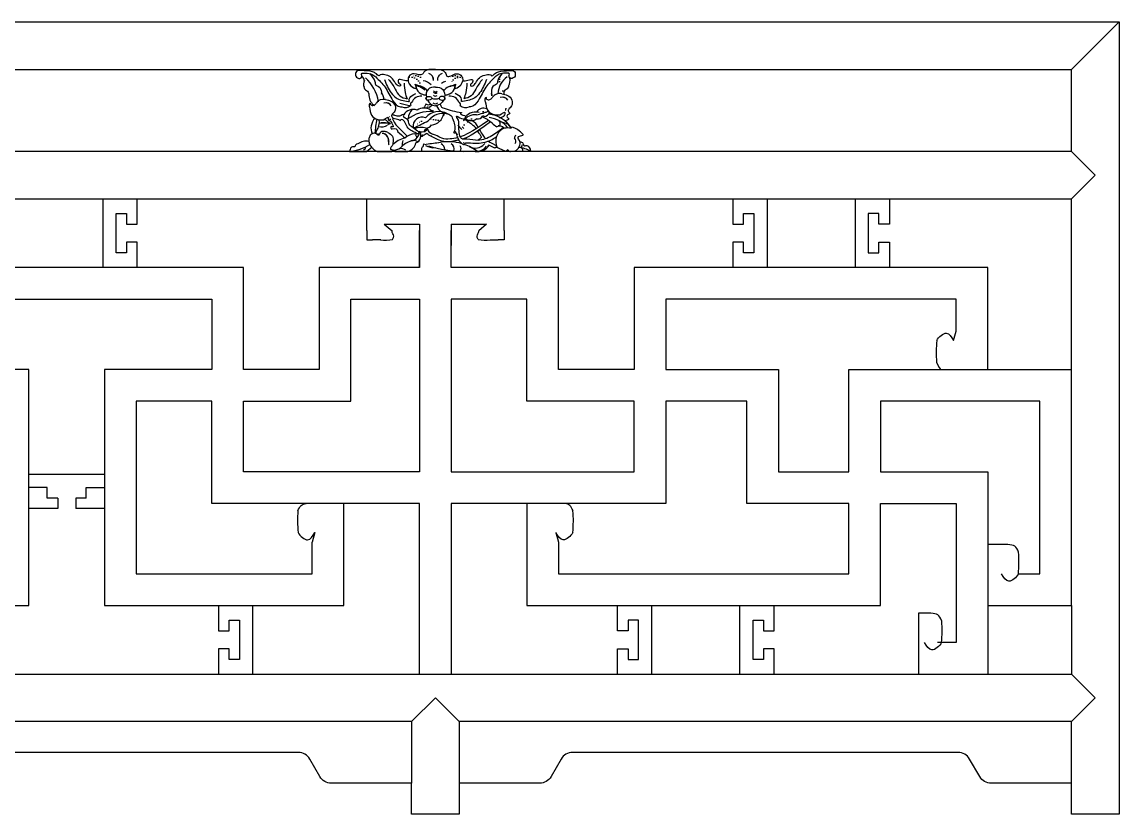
# Model space of a CAD drawing. Extents: x 288 to 2688, y 5652 to 6552.
# Drawn here: x 1441 to 2688, y 5652 to 6552 of the extents above; entities that cross this region are included whole.
import ezdxf

# ---------------------------------------------------------------- set-up
doc = ezdxf.new("R2010")
doc.units = 0
doc.header["$LTSCALE"] = 0.85
doc.header["$MEASUREMENT"] = 0
doc.linetypes.add('DOT2', pattern=[3.175, 0, -3.175])
for name, color, linetype in [('3', 3, 'CONTINUOUS'), ('4', 4, 'CONTINUOUS'), ('7', 7, 'CONTINUOUS')]:
    doc.layers.add(name, color=color, linetype=linetype)

msp = doc.modelspace()

# ---------------------------------------------------------------- linework, layer by layer
at = {"layer": '3'}
for p, q in [((1889.1, 6479.9), (1888.4, 6481.5)), ((1933.6, 6479.9), (1934.2, 6481.5)), ((1941.3, 6430), (1936.9, 6435.1)), ((1943.7, 6431.3), (1941.7, 6433.3)), ((1961.3, 6429.7), (1959, 6428.1)), ((1839.1, 6409.7), (1833.3, 6405.3)), ((1813.8, 6405.3), (1833.3, 6405.3)), ((1845.1, 6405.3), (1861.2, 6405.3)), ((1861.2, 6405.3), (1861.6, 6405.3)), ((1865, 6405.3), (1862.8, 6406.5)), ((1865, 6405.3), (1862.8, 6406.5)), ((1865, 6405.3), (1880.1, 6405.3)), ((1956.5, 6405.3), (1896.3, 6405.3)), ((2019.5, 6405.3), (1995.6, 6405.3)), ((1533.3, 6351.3), (1533.3, 6273.3)), ((1833.3, 6315.3), (1833.3, 6351.3)), ((1989.3, 6315.3), (1989.3, 6351.3)), ((2288.3, 6351.3), (2288.3, 6273.3)), ((2388.3, 6351.3), (2388.3, 6273.3)), ((1853.2, 6322.5), (1862, 6315.1)), ((1929.3, 6322.7), (1969.4, 6322.5)), ((1969.4, 6322.5), (1960.7, 6315.1)), ((2273.3, 6334.5), (2273.3, 6334.5)), ((1833.3, 6315.3), (1833.3, 6304.9)), ((1893.3, 6273.3), (1893.3, 6315.3)), ((1929.3, 6273.3), (1929.3, 6315.3)), ((1989.3, 6315.3), (1989.3, 6304.9)), ((1833.3, 6304.9), (1839.9, 6304.9)), ((1989.3, 6304.9), (1982.8, 6304.9)), ((1548.3, 6290.1), (1548.3, 6290.1)), ((2273.3, 6290.1), (2273.3, 6290.1)), ((2403.3, 6290.1), (2403.3, 6290.1)), ((2500.3, 6190.4), (2503.3, 6200.8)), ((2634.3, 5889.3), (2634.3, 6157.3)), ((1571.3, 6121.3), (1571.3, 5925.3)), ((1657.3, 6121.3), (1571.3, 6121.3)), ((1657.3, 6005.3), (1657.3, 6121.3)), ((2265.3, 6121.3), (2173.3, 6121.3)), ((2173.3, 6121.3), (2173.3, 6005.3)), ((2265.3, 6005.3), (2265.3, 6121.3)), ((1535.3, 6038.3), (1449.3, 6038.3)), ((1893.3, 6041.3), (1885.3, 6041.3)), ((1470.1, 6023.3), (1449.3, 6023.3)), ((1470.1, 6011.3), (1470.1, 6023.3)), ((1470.1, 6023.3), (1470.1, 6023.3)), ((1514.5, 6023.3), (1535.3, 6023.3)), ((1514.5, 6011.3), (1514.5, 6023.3)), ((1514.5, 6023.3), (1514.5, 6023.3)), ((1482.1, 6011.3), (1470.1, 6011.3)), ((1482.1, 6011.3), (1482.1, 5999.3)), ((1502.5, 6011.3), (1502.5, 5999.3)), ((1514.5, 6011.3), (1502.5, 6011.3)), ((1482.1, 5999.3), (1449.3, 5999.3)), ((1535.3, 5999.3), (1502.5, 5999.3)), ((1675.3, 6005.3), (1657.3, 6005.3)), ((1885.3, 6005.3), (1675.3, 6005.3)), ((1893.3, 6005.3), (1885.3, 6005.3)), ((1893.3, 5925.1), (1893.3, 6005.3)), ((2155.3, 6005.3), (1929.3, 6005.3)), ((1929.3, 6005.3), (1929.3, 5925.1)), ((2173.3, 6005.3), (2155.3, 6005.3)), ((2301.3, 6005.3), (2265.3, 6005.3)), ((2381.3, 6005.3), (2265.3, 6005.3)), ((2381.3, 5925.3), (2381.3, 6005.3)), ((1774.4, 5972.3), (1771.3, 5961.3)), ((1771.3, 5925.3), (1771.3, 5961.3)), ((2048.2, 5972.3), (2051.3, 5961.3)), ((2051.3, 5961.3), (2051.3, 5925.3)), ((1571.3, 5925.3), (1771.3, 5925.3)), ((1893.3, 5889.1), (1893.3, 5925.1)), ((1929.3, 5925.1), (1929.3, 5889.1)), ((2051.3, 5925.3), (2381.3, 5925.3)), ((1703.8, 5811.3), (1703.8, 5889.3)), ((1893.3, 5811.3), (1893.3, 5889.1)), ((1929.3, 5889.1), (1929.3, 5811.3)), ((2157.3, 5811.3), (2157.3, 5889.3)), ((2257.3, 5811.3), (2257.3, 5889.3)), ((2460.3, 5880.5), (2460.3, 5811.3)), ((1688.8, 5872.5), (1688.8, 5872.5)), ((2142.3, 5828.1), (2142.3, 5828.1))]:
    msp.add_line(p, q, dxfattribs=at)
for points in [[(1911.3, 6478.1, 0.583628), (1901.2, 6466.8, 0.66986), (1902.3, 6463.5, 0.261967), (1911.3, 6456.9, -5.445473)], [(1911.3, 6478.1, -0.583628), (1921.5, 6466.8, -0.66986), (1920.4, 6463.5, -0.261967), (1911.3, 6456.9, 5.445473)]]:
    msp.add_lwpolyline(points, format="xyb", dxfattribs=at)
for points in [[(1906, 6459), (1903.4, 6457.6), (1900.5, 6458.9), (1898.7, 6456), (1897.9, 6454.3)], [(1901.1, 6454.1), (1901.1, 6454.1), (1902.6, 6455.9), (1904.5, 6455.5), (1907.7, 6458)], [(1860.3, 6439.4), (1861.7, 6437.3), (1863, 6435.1), (1863.3, 6433.7), (1863.3, 6433.2), (1862.5, 6433.2), (1861.7, 6433.5), (1860.6, 6433.2), (1860.6, 6432.1), (1860.9, 6431.3), (1861.1, 6430.7), (1862.2, 6430.7), (1865.2, 6431.3), (1866.6, 6430.7), (1867.7, 6429.6), (1868.7, 6427.5), (1870.6, 6425.8), (1872.8, 6423.9), (1874.2, 6422.6), (1876.4, 6420.4)], [(1862.7, 6442.2), (1864.4, 6438.3), (1866.3, 6435.4), (1867.9, 6434), (1874.2, 6427.5), (1879.2, 6422.5)], [(1896.6, 6423.6), (1896.1, 6423.6), (1896.1, 6423.4), (1895.7, 6423.4), (1895.7, 6423.2), (1895.7, 6423.1)], [(1899.8, 6428.3), (1899.8, 6427.8), (1898.9, 6427.8), (1898.9, 6427.2)], [(1906.7, 6423.1), (1907.1, 6423.1), (1907.1, 6423)], [(1909, 6424.3), (1908.9, 6424.3), (1908.7, 6424.3), (1908.5, 6424.3)], [(1993.7, 6407.2), (1991.4, 6405.3), (1980.2, 6410.1), (1978.9, 6408.8), (1972.2, 6412.3)], [(1572.3, 6273.3), (1572.3, 6302.1), (1560.3, 6302.1), (1560.3, 6290.1), (1548.3, 6290.1), (1548.3, 6334.5), (1548.3, 6334.5), (1560.3, 6334.5), (1560.3, 6322.5), (1572.3, 6322.5), (1572.3, 6351.3)], [(2249.3, 6351.3), (2249.3, 6322.5), (2261.3, 6322.5), (2261.3, 6334.5), (2273.3, 6334.5), (2273.3, 6290.1), (2261.3, 6290.1), (2261.3, 6302.1), (2249.3, 6302.1), (2249.3, 6273.3)], [(2427.3, 6351.3), (2427.3, 6322.5), (2415.3, 6322.5), (2415.3, 6334.5), (2403.3, 6334.5), (2403.3, 6334.5), (2403.3, 6290.1), (2415.3, 6290.1), (2415.3, 6302.1), (2427.3, 6302.1), (2427.3, 6273.3)], [(1853.2, 6322.5), (1893.3, 6322.7), (1893.3, 6273.3), (1779.3, 6273.3), (1779.3, 6157.3), (1693.3, 6157.3), (1693.3, 6273.3), (1675.3, 6273.3), (1291.3, 6273.3), (1291.3, 6157.3), (1205.3, 6157.3), (1205.3, 6237.3), (1205.3, 6273.3), (1083.3, 6273.3), (1083.4, 6322.7)], [(2539.3, 6157.3), (2539.3, 6273.3), (2503.3, 6273.3), (2137.3, 6273.3), (2137.3, 6157.3), (2051.3, 6157.3), (2051.3, 6237.3), (2051.3, 6273.3), (1929.3, 6273.3), (1929.4, 6322.7)], [(1169.3, 6005.3), (1169.3, 5925.3), (1169.3, 5889.3), (1431.3, 5889.3), (1449.3, 5889.3), (1449.3, 6121.3), (1449.3, 6157.3), (1327.3, 6157.3), (1327.3, 6237.3), (1657.3, 6237.3), (1657.3, 6157.3), (1535.3, 6157.3), (1535.3, 5889.3), (1553.3, 5889.3), (1807.3, 5889.3), (1807.3, 5925.3), (1807.3, 6005.3)], [(1885.3, 6041.3), (1693.3, 6041.3), (1693.3, 6121.3), (1797.3, 6121.3), (1815.3, 6121.3), (1815.3, 6237.3), (1893.3, 6237.3), (1893.3, 6041.3)], [(2503.3, 6200.8), (2503.3, 6237.3), (2173.3, 6237.3), (2173.3, 6157.3), (2283.3, 6157.3), (2301.3, 6157.3), (2301.3, 6121.3), (2301.3, 6041.3), (2381.3, 6041.3), (2381.3, 6121.3), (2381.3, 6157.3), (2598.3, 6157.3), (2634.3, 6157.3)], [(2574, 5925.3), (2598.3, 5925.3), (2598.3, 6121.3), (2417.3, 6121.3), (2417.3, 6041.3), (2503.3, 6041.3), (2539.3, 6041.3), (2539.3, 5811.3)], [(2015.3, 6005.3), (2015.3, 5889.3), (2399.3, 5889.3), (2417.3, 5889.3), (2417.3, 6005.3), (2503.3, 6005.3), (2503.3, 5847.3), (2481.8, 5847.3)], [(1664.8, 5889.3), (1664.8, 5860.5), (1676.8, 5860.5), (1676.8, 5872.5), (1688.8, 5872.5), (1688.8, 5828.1), (1676.8, 5828.1), (1676.8, 5840.1), (1664.8, 5840.1), (1664.8, 5811.3)], [(2118.3, 5811.3), (2118.3, 5840.1), (2130.3, 5840.1), (2130.3, 5828.1), (2142.3, 5828.1), (2142.3, 5872.5), (2142.3, 5872.5), (2130.3, 5872.5), (2130.3, 5860.5), (2118.3, 5860.5), (2118.3, 5889.3)], [(2296.3, 5811.3), (2296.3, 5840.1), (2284.3, 5840.1), (2284.3, 5828.1), (2272.3, 5828.1), (2272.3, 5828.1), (2272.3, 5872.5), (2272.3, 5872.5), (2284.3, 5872.5), (2284.3, 5860.5), (2296.3, 5860.5), (2296.3, 5889.3)], [(2539.3, 5889.3), (2598.3, 5889.3), (2634.3, 5889.3)]]:
    msp.add_lwpolyline(points, dxfattribs=at)
msp.add_lwpolyline([(2015.3, 6237.3), (1929.3, 6237.3), (1929.3, 6041.3), (2137.3, 6041.3), (2137.3, 6121.3), (2015.3, 6121.3)], close=True, dxfattribs=at)
for centre, radius, start, end in [((1824.6, 6485.6), 5.89, 2.8119, 57.3108), ((1838.6, 6481.7), 9.1, 152.7659, 201.469), ((1799.8, 6453.9), 47.4, 9.5097, 47.5258), ((1891.3, 6487.9), 11.4, 193.4914, 262.1713), ((1896.4, 6471.7), 13.6, 41.7923, 86.3734), ((1901.9, 6486.6), 7.21, 352.7252, 74.714), ((1901.9, 6486.6), 7.21, 0, 44.6097), ((1920.8, 6486.6), 7.21, 105.286, 187.2748), ((1920.8, 6486.6), 7.21, 135.3903, 180), ((1926.3, 6471.7), 13.6, 104.9906, 126.9662), ((1931.3, 6487.9), 11.4, 277.8287, 346.5086), ((2008.6, 6469), 26.3, 127.2437, 176.2001), ((1979.4, 6486.7), 16.7, 334.1017, 7.0508), ((1822.6, 6457.6), 31.1, 11.7147, 28.2926), ((1891.3, 6487.9), 11.4, 216.7578, 255.4907), ((1860, 6472), 30, 10.6781, 18.5086), ((1900.1, 6503.4), 24.8, 241.8493, 259.1761), ((1900, 6480.4), 10.9, 182.8138, 274.0186), ((1890.4, 6465.3), 14.6, 37.5057, 95.2067), ((1900, 6480.4), 10.9, 191.8064, 259.4816), ((1890.3, 6467.2), 11.7, 40.9376, 85.0129), ((1911.3, 6475.3), 2.42, 211.9741, 319.2383), ((1911.3, 6473.7), 2.42, 211.9741, 319.2383), ((1932.2, 6465.3), 14.6, 84.7933, 142.4943), ((1922.7, 6480.4), 10.9, 265.9814, 357.1862), ((1922.7, 6480.4), 10.9, 280.5184, 348.1936), ((1922.5, 6503.4), 24.8, 280.8239, 298.1507), ((1962.7, 6472), 30, 161.4914, 169.3219), ((1931.3, 6487.9), 11.4, 284.5093, 323.2422), ((1851, 6469.6), 15.4, 183.574, 235.0931), ((1840.1, 6461.5), 3.99, 234.7866, 338.5769), ((1852.6, 6453.4), 11, 79.7185, 142.7222), ((1854.9, 6453.4), 7.03, 30.0089, 107.6461), ((1854.9, 6453.4), 7.03, 47.1843, 82.6901), ((1888.9, 6515), 57.8, 251.7641, 264.2676), ((1884.9, 6458.7), 2.07, 104.4702, 214.2113), ((1894.8, 6456.7), 11.3, 83.9898, 158.9254), ((1894.8, 6456.7), 11.3, 83.9898, 158.9254), ((1910.6, 6473.2), 8.24, 245.0588, 275.0665), ((1911.3, 6463.2), 3.88, 223.9496, 311.813), ((1911.3, 6470.5), 2.42, 211.9741, 319.2383), ((1912.1, 6473.2), 8.24, 264.9335, 294.9412), ((1927.8, 6456.7), 11.3, 21.0746, 96.0102), ((1937.8, 6458.7), 2.07, 325.7887, 75.5298), ((1971.9, 6468), 4.15, 234.7866, 338.5769), ((1984.8, 6459.6), 11.4, 79.7185, 142.7222), ((1987.2, 6459.6), 7.33, 30.0089, 107.6461), ((1987.2, 6459.6), 7.33, 47.1843, 82.6901), ((1876.7, 6464.5), 9.5, 247.4713, 312.5704), ((1886.4, 6439.5), 13.4, 71.7925, 146.5258), ((1906.7, 6404.3), 46.4, 87.4265, 126.338), ((1895.3, 6442.4), 14.8, 134.6378, 178.8454), ((1898.4, 6438.5), 15.8, 60.376, 119.624), ((1915.1, 6430.9), 19.6, 59.2375, 139.9266), ((1920.1, 6426.7), 21.6, 76.7055, 141.8239), ((1913.9, 6461.6), 12.1, 230.6321, 244.8743), ((1909.9, 6459.2), 7.98, 246.6725, 262.0708), ((1905.1, 6451), 15.9, 276.8408, 349.4423), ((1909.9, 6459.6), 8.4, 250.0752, 261.8824), ((1908.6, 6451.3), 0.488, 261.0558, 310.0474), ((1908.7, 6451), 0.24, 330.0757, 86.1223), ((1908.6, 6451), 0.358, 295.0951, 62.7202), ((1923.2, 6445.6), 2.84, 47.3492, 176.3336), ((1945.9, 6464.5), 9.5, 227.4296, 292.5287), ((1956.5, 6436.3), 13.7, 83.7989, 164.488), ((1966, 6444.9), 9.46, 66.8308, 148.2225), ((1957.8, 6440.9), 8.98, 69.7677, 89.326), ((1917.8, 6596.6), 155.2, 285.0446, 290.1893), ((1966.5, 6451.8), 6.76, 272.525, 340.0351), ((1979.3, 6457.6), 10.4, 202.5326, 254.19), ((1968.3, 6413.1), 34.6, 32.1059, 84.2886), ((1991.6, 6452.7), 0.812, 147.1847, 238.8326), ((1991.8, 6452.9), 0.917, 62.916, 167.0688), ((1854, 6431.5), 16, 135.2524, 203.4369), ((1961.8, 6417.3), 119.6, 168.1474, 175.8764), ((1831, 6438.5), 16.6, 324.0045, 9.2242), ((1850.5, 6443.7), 10.8, 249.9577, 306.965), ((1853.4, 6413.9), 23.6, 73.667, 104.5387), ((1850.9, 6402.7), 35.1, 74.9226, 92.9214), ((1851.4, 6433.7), 7.71, 33.0968, 81.3847), ((1860.1, 6432.8), 3.75, 84.9704, 143.8683), ((1857.2, 6433.6), 4.32, 43.212, 81.8928), ((1896.4, 6433.6), 10.6, 69.5793, 187.6316), ((1796.7, 6634.6), 221.7, 293.8562, 298.6809), ((1899.9, 6440.1), 8.53, 274.9198, 325.5348), ((1956, 6431.7), 15.1, 81.9016, 147.0201), ((1945.2, 6439.8), 1.99, 47.392, 176.3763), ((1951.8, 6451.3), 11.1, 234.2832, 306.8847), ((1947, 6427.7), 13.7, 20.5005, 63.4503), ((1950.3, 6427.8), 8.01, 24.2497, 66.9988), ((1959.7, 6448.2), 5.97, 258.1908, 331.0079), ((1947.1, 6406.6), 41.8, 46.9527, 65.4916), ((1965, 6439.1), 6.25, 73.1423, 90.6154), ((1969.2, 6412.7), 31.1, 38.0307, 83.9323), ((2017.9, 6488.4), 66.4, 230.5163, 236.1962), ((1976.4, 6435.5), 8.63, 358.7772, 29.9144), ((1986.5, 6423.4), 14.5, 63.3038, 86.0164), ((1964.9, 6410), 39.2, 35.0979, 49.8355), ((1853.3, 6423.5), 10.3, 149.6218, 167.8678), ((1846.2, 6432), 7.01, 253.0917, 284.5869), ((1851.3, 6419.4), 6.15, 52.0657, 94.1157), ((1851.3, 6419.4), 6.15, 33.6539, 94.1157), ((1849.9, 6417.5), 8.25, 353.8788, 62.8254), ((1851.2, 6417.9), 7.19, 349.2979, 44.8213), ((1889.1, 6405.9), 19.3, 93.7837, 131.2856), ((1882.4, 6428), 10.9, 277.879, 1.6222), ((1895, 6412), 20.4, 73.8682, 111.4934), ((1889.1, 6429.3), 4.31, 252.9061, 346.2919), ((1886, 6420.7), 4.05, 353.121, 50.6621), ((1886, 6423.2), 8.81, 289.2721, 34.8103), ((1886, 6423.2), 8.81, 355.0573, 26.0351), ((1900, 6428.9), 0.318, 55.6035, 209.3538), ((1900.8, 6430.1), 1.08, 237.3055, 13.8141), ((1933.9, 6426.1), 1.32, 31.1809, 129.9152), ((1935.3, 6425.8), 0.366, 307.4623, 61.3449), ((1937.1, 6424.7), 1.3, 180.6939, 211.2307), ((1995.7, 6416.9), 15.9, 112.6362, 207.602), ((1984.2, 6427.1), 6.97, 39.6887, 117.6754), ((1982.7, 6424.6), 9.74, 65.9821, 90), ((1993.7, 6410.7), 21.2, 79.3219, 101.0518), ((1996.4, 6417.9), 14.7, 44.6417, 87.5832), ((2004.2, 6420.9), 2.99, 123.5695, 194.0649), ((1810.7, 6451.1), 45.9, 273.8618, 304.3038), ((1832.8, 6401.2), 15.7, 79.794, 127.5391), ((1826.6, 6411.8), 5.92, 297.9155, 348.9257), ((1863.8, 6414.7), 5.99, 161.3677, 194.7443), ((1864.1, 6414.6), 6.09, 161.5951, 198.4049), ((1882.4, 6393.1), 27.9, 102.5174, 134.6303), ((1892.1, 6391), 27.4, 107.4776, 138.0632), ((1834.9, 6421.4), 39.8, 344.9043, 354.6109), ((1877.6, 6416.5), 11.4, 282.5438, 352.1519), ((1886.6, 6408), 9.53, 59.6702, 106.6961), ((1899.6, 6407.6), 4.05, 120.4775, 214.7018), ((1899.8, 6412.1), 2.47, 141.4921, 204.2421), ((1901.6, 6425.7), 12.6, 252.9823, 266.7904), ((1909.7, 6428.7), 19.3, 239.291, 274.9271), ((2626.7, 851.7), 5608.6, 97.2692, 97.4358), ((1946.1, 6551.2), 146, 253.0687, 268.8754), ((1926.3, 6361.7), 54.5, 73.6844, 102.2119), ((1914, 6406.8), 7.92, 3.864, 60.588), ((1926.5, 6408.2), 6.06, 337.1937, 63.8691), ((1937.1, 6437.5), 15.6, 266.6929, 270.5178), ((1951.9, 6426.4), 16.3, 199.3947, 212.1536), ((1935.7, 6408.5), 4.88, 323.0471, 39.4466), ((1947.7, 6422.4), 10.5, 224.4231, 244.6858), ((1943.7, 6413.9), 1.13, 73.0857, 134.9567), ((1940.1, 6417.7), 6.21, 308.8744, 329.8915), ((1926.3, 6361.7), 54.5, 52.8636, 70.6677), ((1956.5, 6423.2), 14.2, 241.997, 317.8825), ((1959.5, 6419.7), 14.7, 258.3532, 329.7535), ((1958, 6419.2), 13.9, 273.3439, 325.4229), ((1958.9, 6421), 15.9, 271.1816, 327.0311), ((1965.8, 6414.8), 1.64, 318.6722, 31.2853), ((1998.4, 6416.9), 4.38, 321.2759, 48.5893), ((2002.8, 6377.9), 32.1, 58.7574, 83.9144), ((2006.1, 6412.8), 3.76, 299.6759, 1.0388), ((1861.4, 6406.7), 1.38, 261.2554, 351.8474), ((1863.4, 6421.6), 14.9, 267.8046, 304.1159), ((1871, 6397.4), 11.3, 53.8621, 92.0441), ((1996.2, 6407.7), 2.48, 187.2324, 283.8002), ((2005, 6405.9), 5.66, 353.558, 35.5127), ((1854.6, 6337.8), 33.5, 260.4068, 283.9674), ((1968.1, 6337.8), 33.5, 256.0326, 279.5932), ((2620.2, 6176.9), 139.7, 174.5221, 184.5333), ((1894.3, 5985.7), 139.7, 175.4667, 185.4779), ((1928.4, 5985.7), 139.7, 354.5221, 4.5333), ((2434.9, 5938.7), 139.7, 354.5221, 4.5333), ((2347.5, 5860.6), 139.7, 354.5221, 4.5333)]:
    msp.add_arc(centre, radius, start, end, dxfattribs=at)
at = {"layer": '3', "linetype": 'DOT2'}
for centre, radius, start, end in [((1883.9, 6479), 10.5, 23.3746, 108.0885), ((1889, 6482.8), 8.53, 51.5163, 109.2943), ((1933.7, 6482.8), 8.53, 70.7057, 128.4837), ((1938.8, 6479), 10.5, 71.9115, 156.6254), ((2001.5, 6486.1), 17.4, 166.9124, 198.3841), ((1999.3, 6431.9), 43.7, 104.8523, 113.4431), ((1964.6, 6442), 8.61, 64.622, 106.7197), ((1964.9, 6446.8), 2.02, 80.0505, 201.7205), ((1857.8, 6442.8), 2.3, 338.2795, 99.9495), ((1901, 6428.8), 12.3, 117.0058, 159.1036), ((1908.4, 6422.6), 19, 70.9674, 102.7238), ((1946.4, 6431.4), 4.65, 123.7851, 178.4878), ((1962.1, 6426), 19, 121.0018, 152.7581)]:
    msp.add_arc(centre, radius, start, end, dxfattribs=at)
at = {"layer": '3'}
msp.add_ellipse((1903.8, 6465.6), major_axis=(-3.29, -0.17), ratio=0.654976, dxfattribs=at)
at = {"layer": '3', "extrusion": (0, 0, -1)}
msp.add_ellipse((1918.8, 6465.6), major_axis=(3.29, -0.17), ratio=0.654976, dxfattribs=at)
at = {"layer": '3'}
for points in [[(1880.2, 6485.3), (1874.4, 6486.2), (1869.2, 6486.4), (1868.9, 6484.9), (1869.7, 6482.8), (1871.5, 6481.2), (1871.5, 6479.9), (1868.9, 6479.9), (1865.5, 6483.3), (1861.4, 6489), (1855.4, 6491.9), (1848.9, 6492.4), (1848.1, 6491.9), (1847.9, 6491.6), (1844.2, 6493.2), (1839.8, 6495.8), (1827.1, 6497.1), (1822.6, 6496.8), (1820.8, 6494.7), (1820.6, 6492.9), (1820.8, 6490.8), (1822.9, 6488.7), (1825.5, 6488.2), (1827.6, 6489.8), (1827.6, 6491.9), (1827.3, 6492.4), (1827.3, 6493.4), (1827.8, 6494.2)], [(1911.3, 6498.3), (1898.3, 6495.1), (1896.7, 6492.8), (1887.1, 6493.5), (1881.2, 6490.5), (1880.2, 6485.9), (1880.2, 6485.3)], [(1911.3, 6498.3), (1922.5, 6494.8), (1924.4, 6490.7), (1935.5, 6493.5), (1941.4, 6490.5), (1942.4, 6485.9), (1942.4, 6485.3)], [(1942.4, 6485.3), (1948.3, 6486.2), (1953.5, 6486.4), (1953.8, 6484.9), (1953, 6482.8), (1951.2, 6481.2), (1951.2, 6479.9), (1953.8, 6479.9), (1957.1, 6483.3), (1961.3, 6489), (1967.3, 6491.9), (1973.8, 6492.4), (1974.6, 6491.9), (1974.8, 6491.6), (1978.5, 6493.2), (1982.9, 6495.8), (1995.6, 6497.1), (2000, 6496.8), (2001.8, 6494.7), (2002.1, 6492.9), (2001.8, 6490.8), (1999.8, 6488.7), (1997.2, 6488.2), (1995.1, 6489.8), (1995.1, 6491.9), (1995.3, 6492.4), (1995.3, 6493.4), (1994.8, 6494.2)], [(1827.8, 6494.2), (1835.9, 6493.9), (1841.4, 6491.6), (1843.4, 6489.8), (1854, 6478.3), (1862.9, 6462.8), (1871.5, 6455.9), (1873.1, 6455.8)], [(1853.3, 6486.9), (1856.8, 6478.9), (1866.6, 6466.1), (1880.6, 6461.9), (1881.6, 6461.9), (1881.6, 6463), (1882.1, 6466.1), (1889, 6470.9)], [(1858, 6487.1), (1865.6, 6476.1), (1870.9, 6468.2), (1879, 6465.1)], [(1969.4, 6486.9), (1965.9, 6478.9), (1956, 6466.1), (1942.1, 6461.9), (1941, 6461.9), (1941, 6463), (1940.5, 6466.1), (1933.7, 6470.9)], [(1964.7, 6487.1), (1957.1, 6476.1), (1951.8, 6468.2), (1943.7, 6465.1)], [(1994.8, 6494.2), (1986.8, 6493.9), (1981.3, 6491.6), (1979.2, 6489.8), (1968.7, 6478.3), (1959.7, 6462.8), (1951.1, 6455.9), (1949.6, 6455.8)], [(1875.6, 6482.7), (1876.9, 6472.2), (1879, 6465.1)], [(1947.1, 6482.7), (1945.8, 6472.2), (1943.7, 6465.1)], [(1969.5, 6464.6), (1968.9, 6466.5), (1967.9, 6465.6), (1967.9, 6461.8), (1970.4, 6452.1), (1977.9, 6447.1), (1986.4, 6447.8), (1989.2, 6449.6), (1990.1, 6449.6), (1990.1, 6449), (1990.1, 6447.7), (1989, 6445.6), (1988, 6444.6), (1986.2, 6443.6), (1983.7, 6443.3)], [(1847.5, 6424), (1846.3, 6423.5), (1844.5, 6425), (1838.8, 6424.9), (1836.3, 6421.8), (1835.6, 6417.5), (1836.6, 6413.1), (1839.7, 6409.1), (1842.4, 6406.6), (1845.1, 6405.3)], [(1857.4, 6426.7), (1854, 6427.8), (1849.4, 6427.2), (1847.5, 6424)], [(1857.4, 6426.7), (1862.4, 6422.5), (1863.1, 6416.3), (1862.1, 6411.4), (1860.4, 6409), (1860.4, 6407.8), (1861.4, 6407.3), (1862.8, 6406.9), (1862.4, 6405.6), (1860.8, 6405.3)], [(1996.7, 6405.3), (2003.3, 6406.6), (2007.3, 6412.4), (2006.8, 6417.8), (2005.3, 6420.2), (2005.9, 6422), (2010.7, 6423.7), (2011.1, 6424.2), (2010.6, 6424.8), (2009, 6426.4), (2006.8, 6428.2)], [(1823.3, 6413.7), (1820.6, 6412.5), (1819.7, 6410.5), (1817.2, 6410.5), (1813.8, 6405.3)], [(2007.3, 6416.1), (2010.7, 6414.6), (2011.8, 6411.9), (2015.1, 6411.9), (2019.5, 6405.3)]]:
    msp.add_spline(points, degree=3, dxfattribs=at)
for points, knots in [([(1836.8, 6493.7), (1839.4, 6489.6), (1843, 6486.7), (1842.6, 6480), (1848.3, 6479.2), (1850.3, 6474.1), (1849.8, 6470.7), (1849.5, 6469.8)], [0, 0, 0, 0, 7.350952, 11.311997, 13.9936, 20.443843, 22.851366, 22.851366, 22.851366, 22.851366]), ([(1987, 6494), (1985, 6490.7), (1981.5, 6487.8), (1981.9, 6481.1), (1976.2, 6480.3), (1974.2, 6475.2), (1975.7, 6466.5), (1975, 6470.9)], [0, 0, 0, 0, 7.350952, 11.311997, 13.9936, 20.443843, 22.851366, 22.851366, 22.851366, 22.851366]), ([(1830.1, 6478.4), (1830.2, 6477.6), (1830.7, 6475.1), (1836, 6473.7), (1835.4, 6470), (1835.6, 6468.6)], [1.064803, 1.064803, 1.064803, 1.064803, 3.012472, 7.883637, 11.447633, 11.447633, 11.447633, 11.447633]), ([(1994.4, 6479.5), (1994.3, 6478.7), (1993.8, 6476.1), (1988.5, 6474.8), (1989.1, 6471.1), (1988.9, 6469.7)], [1.064803, 1.064803, 1.064803, 1.064803, 3.012472, 7.883637, 11.447633, 11.447633, 11.447633, 11.447633]), ([(1837.8, 6458.3), (1837.7, 6459.2), (1837.6, 6460.7), (1835.5, 6458.4), (1837.1, 6453.7), (1837.2, 6445.7), (1845.4, 6440.8), (1853.3, 6440.6), (1855.6, 6443.7), (1857.8, 6444.1), (1857.6, 6443), (1857.2, 6441.2), (1860.2, 6439.8), (1860.3, 6439.4)], [0, 0, 0, 0, 1.651793, 2.760323, 5.894016, 14.25518, 21.793456, 28.871436, 31.698286, 32.482566, 33.004839, 34.090513, 37.366077, 37.366077, 37.366077, 37.366077]), ([(1854.5, 6464.2), (1857.1, 6463.8), (1861.3, 6462.6), (1866.1, 6458), (1866.2, 6450.3), (1862.1, 6448.2), (1860.8, 6444.9), (1863.5, 6443.1), (1862.9, 6442.4), (1862.7, 6442.2)], [1.726864, 1.726864, 1.726864, 1.726864, 6.721409, 13.20499, 18.996999, 24.056943, 25.235647, 27.933276, 28.866269, 28.866269, 28.866269, 28.866269]), ([(1986.9, 6470.8), (1989.5, 6470.3), (1993.9, 6469.1), (1998.9, 6464.4), (1999, 6456.3), (1994.8, 6454.2), (1993.4, 6450.7), (1997.5, 6448), (1992.2, 6447.3), (1992.7, 6443.3), (1995, 6442.9), (1995.1, 6440.7), (1990.2, 6440)], [1.726864, 1.726864, 1.726864, 1.726864, 6.721409, 13.20499, 18.996999, 24.056943, 25.235647, 27.933276, 31.015027, 33.930346, 37.024771, 41.817111, 41.817111, 41.817111, 41.817111]), ([(1893, 6427.4), (1892.9, 6427.4), (1890.4, 6428.4), (1886.9, 6431.9), (1880.5, 6435.2), (1881.4, 6442.6), (1873.9, 6442.9), (1875.6, 6447.1), (1874, 6447), (1872.7, 6446.1), (1869.5, 6444.8), (1865.8, 6446.1), (1862.9, 6446.6), (1861.6, 6446.8)], [60.767108, 60.767108, 60.767108, 60.767108, 60.895524, 68.116132, 73.254484, 77.974958, 83.558887, 84.838239, 85.051702, 87.350422, 89.174004, 93.702149, 96.921452, 96.921452, 96.921452, 96.921452]), ([(1912.6, 6457.1), (1914.9, 6450.6), (1921.1, 6449.5), (1929.6, 6446.8), (1932.2, 6437.8), (1934.9, 6431.5), (1931.4, 6426), (1934.4, 6427.1), (1936.6, 6420.7), (1937.8, 6416.2), (1944.3, 6412.2), (1945.2, 6415.3), (1954.6, 6414.5), (1966.7, 6414.2), (1976.4, 6418.9), (1980.5, 6421.7)], [9.773072, 9.773072, 9.773072, 9.773072, 20.455816, 25.862997, 31.024005, 42.801611, 43.317712, 44.934806, 47.063275, 58.14771, 60.339052, 61.669845, 64.769887, 81.187471, 94.522974, 94.522974, 94.522974, 94.522974]), ([(1916.7, 6459), (1917.2, 6455.4), (1924.3, 6453.6), (1934, 6449.9), (1941.8, 6449.5), (1937.8, 6448), (1942.6, 6446.5), (1945.5, 6445.5), (1946.1, 6445.3)], [6.367556, 6.367556, 6.367556, 6.367556, 14.108559, 34.692829, 34.923843, 37.102536, 41.397958, 42.56867, 42.56867, 42.56867, 42.56867]), ([(1890.6, 6425.3), (1890.3, 6425.5), (1886.8, 6427.8), (1879.2, 6428.5), (1875.1, 6443.7), (1871.1, 6440.4), (1872.5, 6439.4), (1868.7, 6442.2), (1863, 6442.6)], [183.861749, 183.861749, 183.861749, 183.861749, 185.138118, 196.092087, 204.281896, 205.114184, 205.440704, 207.50649, 207.50649, 207.50649, 207.50649]), ([(1988.5, 6432.5), (1984.4, 6428.9), (1975.9, 6422.3), (1960.9, 6416.1), (1949.8, 6419.6), (1939.4, 6418.5), (1938.3, 6427.3), (1937.6, 6434.4), (1938.2, 6441.4), (1935.3, 6444.2), (1935.2, 6445.9), (1939.9, 6442.7), (1943.6, 6442.4), (1949.9, 6438.6), (1952.9, 6435.8), (1953.4, 6435.2)], [11.992324, 11.992324, 11.992324, 11.992324, 25.989469, 40.139242, 51.395633, 56.900882, 63.250569, 69.958415, 77.204496, 79.580897, 79.811653, 81.272547, 88.308712, 94.210294, 98.827046, 98.827046, 98.827046, 98.827046]), ([(1936.5, 6421), (1933.7, 6420.2), (1927.8, 6419.1), (1918.6, 6419), (1911.6, 6424.8), (1903.8, 6424.9), (1903.1, 6431.3), (1901.1, 6429.7), (1898.6, 6430.2), (1899.3, 6427.5), (1896.4, 6426.8), (1894.6, 6426.9), (1893.9, 6427.1)], [18.322886, 18.322886, 18.322886, 18.322886, 25.821344, 33.958142, 41.031131, 48.871659, 50.972073, 52.121433, 54.349853, 55.202754, 57.876761, 59.812183, 59.812183, 59.812183, 59.812183]), ([(1937.8, 6418.1), (1936.2, 6417.7), (1925, 6415.5), (1918.7, 6414.8), (1900.9, 6425.7), (1901.2, 6425.7), (1898.5, 6423.2), (1896.4, 6423.4), (1896.6, 6421.9), (1895.6, 6422), (1895.2, 6422.2), (1894.8, 6422.4)], [136.902525, 136.902525, 136.902525, 136.902525, 141.062121, 169.249898, 171.882749, 172.113763, 175.220179, 175.451193, 176.929394, 177.391421, 178.684126, 178.684126, 178.684126, 178.684126]), ([(1959, 6428.1), (1960.8, 6425.7), (1963, 6423.9), (1963.2, 6420.6), (1961.8, 6419.3), (1960.6, 6418.3), (1959.9, 6417.8), (1959.9, 6417.8)], [106.487188, 106.487188, 106.487188, 106.487188, 112.518053, 112.979565, 114.833124, 117.034794, 117.092794, 117.092794, 117.092794, 117.092794]), ([(1971.5, 6416.9), (1973.5, 6415.5), (1976.1, 6414), (1979.2, 6412.6), (1980.6, 6412.1)], [77.110632, 77.110632, 77.110632, 77.110632, 83.383058, 85.658243, 85.658243, 85.658243, 85.658243]), ([(1862.7, 6305.3), (1865, 6308.3), (1861.6, 6313.1), (1862, 6315.1), (1862, 6315.1)], [1.8077, 1.8077, 1.8077, 1.8077, 8.334614, 19.081591, 19.081591, 19.081591, 19.081591]), ([(1960, 6305.3), (1957.7, 6308.3), (1961, 6313.1), (1960.7, 6315.1), (1960.7, 6315.1)], [1.8077, 1.8077, 1.8077, 1.8077, 8.334614, 19.081591, 19.081591, 19.081591, 19.081591]), ([(2481.1, 6190.3), (2483.3, 6194.3), (2492.7, 6203), (2497.8, 6194.6), (2500.3, 6190.4)], [0, 0, 0, 0, 13.814906, 26.217602, 26.217602, 26.217602, 26.217602]), ([(1755.2, 5972.3), (1757.4, 5968.3), (1766.8, 5959.5), (1771.9, 5968.2), (1774.4, 5972.3)], [0, 0, 0, 0, 13.814906, 26.368057, 26.368057, 26.368057, 26.368057]), ([(2067.5, 5972.3), (2065.3, 5968.3), (2055.8, 5959.5), (2050.7, 5968.2), (2048.2, 5972.3)], [0, 0, 0, 0, 13.814906, 26.368057, 26.368057, 26.368057, 26.368057]), ([(2574.2, 5949.7), (2571.5, 5956.6), (2567.2, 5959.4), (2548.3, 5958.5), (2539.3, 5958.5)], [12.150407, 12.150407, 12.150407, 12.150407, 32.949684, 48.458903, 48.458903, 48.458903, 48.458903]), ([(2574, 5925.3), (2571.7, 5921.3), (2562.3, 5912.5), (2557.2, 5921.1), (2554.7, 5925.3)], [0, 0, 0, 0, 13.814906, 26.368057, 26.368057, 26.368057, 26.368057]), ([(2486.8, 5871.6), (2484.2, 5878.5), (2480.3, 5881), (2465, 5880.6), (2460.3, 5880.5)], [12.150407, 12.150407, 12.150407, 12.150407, 32.949684, 44.376743, 44.376743, 44.376743, 44.376743]), ([(2486.6, 5847.2), (2484.4, 5843.2), (2474.9, 5834.4), (2469.8, 5843.1), (2467.3, 5847.2)], [0, 0, 0, 0, 13.814906, 26.368057, 26.368057, 26.368057, 26.368057])]:
    msp.add_open_spline(points, degree=3, knots=knots, dxfattribs=at)
for points in [[(1971.8, 6440.4), (1950.6, 6426.1), (1945.1, 6423.6), (1939.4, 6421.8)], [(1973.9, 6438.7), (1952.6, 6422.9), (1946.9, 6420.7), (1942.2, 6419.3)], [(1952.9, 6440.2), (1953, 6440.1), (1953.1, 6440.1), (1953.2, 6440)], [(1961.3, 6429.7), (1964.3, 6424.8), (1966.2, 6421.9), (1968.5, 6419.6)], [(1849.2, 6304.8), (1843.1, 6304.6), (1839.9, 6304.9), (1839.9, 6304.9)], [(1973.4, 6304.8), (1979.6, 6304.6), (1982.8, 6304.9), (1982.8, 6304.9)], [(2480.9, 6165.9), (2483.1, 6160.1), (2485.2, 6158.1), (2485.7, 6157.3)], [(1755, 5996.7), (1757.2, 6002.5), (1759.3, 6004.6), (1764.2, 6005.3)], [(2067.7, 5996.7), (2065.5, 6002.5), (2063.4, 6004.6), (2058.5, 6005.3)]]:
    msp.add_open_spline(points, degree=3, dxfattribs=at)
at = {"layer": '4'}
msp.add_lwpolyline([(288.3, 6552.3), (2661.3, 6552.3), (2688.3, 6552.3), (2634.3, 6498.3)], dxfattribs=at)
msp.add_lwpolyline([(2688.3, 6552.3), (2688.3, 6525.3), (2688.3, 5652.3), (2634.3, 5652.3), (2634.3, 5687.3), (2543, 5687.3, -0.267949), (2530, 5694.8), (2518.5, 5714.8, 0.267949), (2505.5, 5722.3), (2067.2, 5722.3, 0.267949), (2054.2, 5714.8), (2042.7, 5694.8, -0.267949), (2029.7, 5687.3), (1938.3, 5687.3), (1938.3, 5652.3), (1884.3, 5652.3), (1884.3, 5687.3), (1793, 5687.3, -0.267949), (1780, 5694.8), (1768.5, 5714.8, 0.267949), (1755.5, 5722.3), (1221.2, 5722.3, 0.267949)], format="xyb", dxfattribs=at)
at = {"layer": '7'}
for p, q in [((342.3, 6498.3), (2634.3, 6498.3)), ((2634.3, 6405.3), (2634.3, 6498.3)), ((2634.3, 6157.3), (2634.3, 6351.3)), ((2634.3, 5889.3), (2634.3, 5811.3)), ((1884.3, 5757.3), (1884.3, 5687.3)), ((1938.3, 5757.3), (1938.3, 5687.3)), ((2634.3, 5687.3), (2634.3, 5757.3))]:
    msp.add_line(p, q, dxfattribs=at)
for points in [[(2661.3, 6378.3), (2634.3, 6405.3), (342.3, 6405.3), (315.3, 6378.3), (342.3, 6351.3), (2634.3, 6351.3)], [(2661.3, 5784.3), (2634.3, 5757.3), (1938.3, 5757.3), (1911.3, 5784.3), (1884.3, 5757.3), (1092.3, 5757.3), (1065.3, 5784.3), (1038.3, 5757.3), (342.3, 5757.3), (315.3, 5784.3), (342.3, 5811.3), (1047.3, 5811.3), (2634.3, 5811.3)]]:
    msp.add_lwpolyline(points, close=True, dxfattribs=at)

doc.saveas('drawing.dxf')
